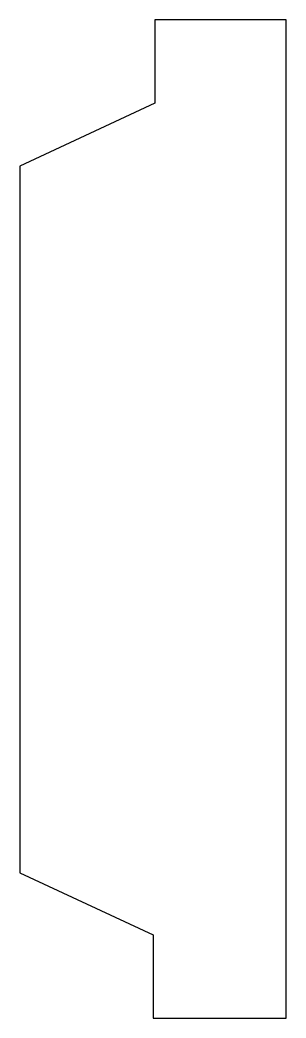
# Model space of a CAD drawing. Header units: millimetres. Extents: x -32 to 0, y -60 to 60.
import ezdxf

# ---------------------------------------------------------------- set-up
doc = ezdxf.new("R2010")
doc.units = ezdxf.units.MM

msp = doc.modelspace()

# ---------------------------------------------------------------- linework, layer by layer
msp.add_lwpolyline([(-15.77, 50), (-32, 42.43), (-32, -42.54), (-16, -50), (-16, -60), (0, -60), (0, 60), (-15.77, 60)], close=True)

doc.saveas('drawing.dxf')
